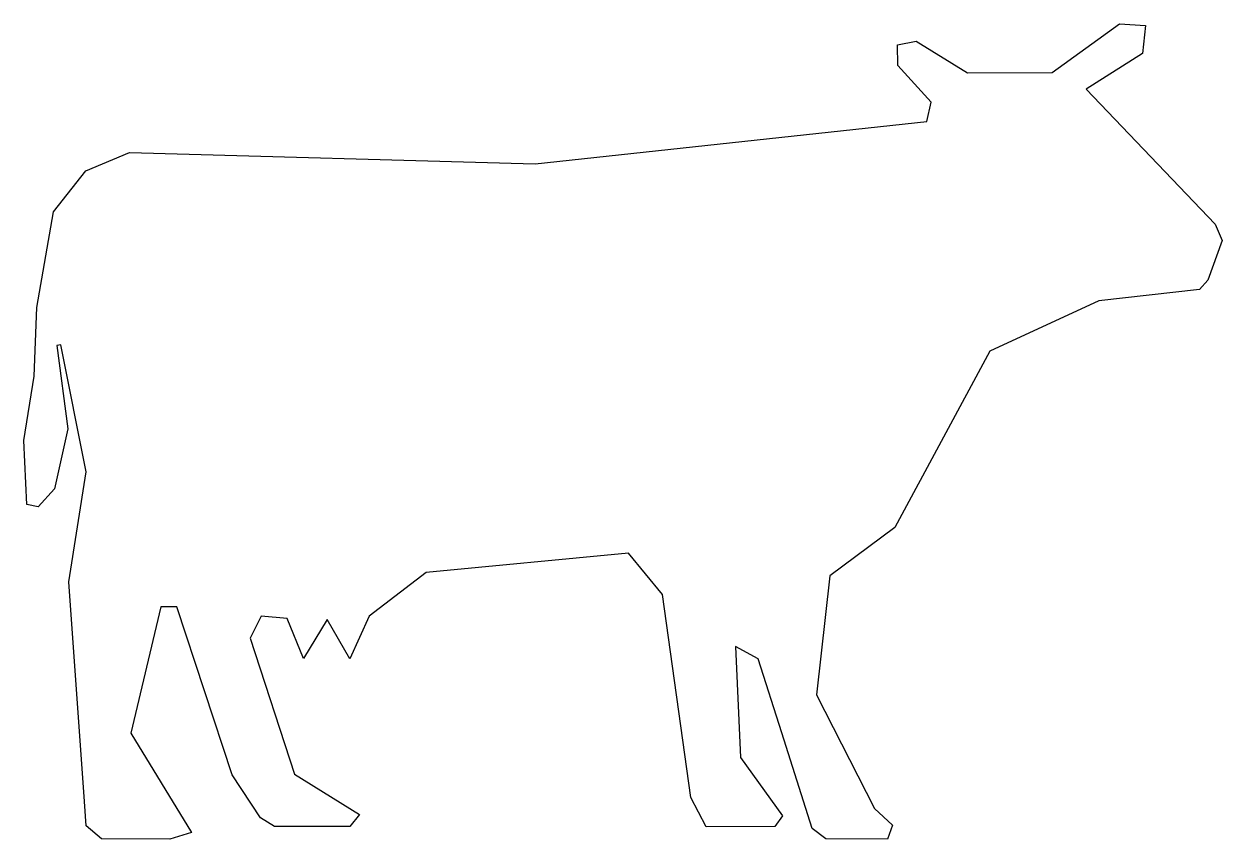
# Model space of a CAD drawing. Header units: centimetres. Extents: x -6.3 to 6.3, y -4.3 to 4.3.
import ezdxf

# ---------------------------------------------------------------- set-up
doc = ezdxf.new("R2010")
doc.units = ezdxf.units.CM
doc.header["$MEASUREMENT"] = 0
doc.layers.add('Layer 1', color=7, linetype='Continuous')

msp = doc.modelspace()

# ---------------------------------------------------------------- linework, layer by layer
at = {"layer": 'Layer 1'}
msp.add_open_spline([(6.2219, 2.1789), (6.2219, 2.1789), (4.86586, 3.59357), (4.86586, 3.59357), (4.86586, 3.59357), (4.86586, 3.59357), (5.45607, 3.96999), (5.45607, 3.96999), (5.45607, 3.96999), (5.45607, 3.96999), (5.49051, 4.26336), (5.49051, 4.26336), (5.49051, 4.26336), (5.49051, 4.26336), (5.21675, 4.27969), (5.21675, 4.27969), (5.21675, 4.27969), (5.21675, 4.27969), (4.50677, 3.76902), (4.50677, 3.76902), (4.50677, 3.76902), (4.50677, 3.76902), (3.62081, 3.76825), (3.62081, 3.76825), (3.62081, 3.76825), (3.62081, 3.76825), (3.07847, 4.0994), (3.07847, 4.0994), (3.07847, 4.0994), (3.07847, 4.0994), (2.88421, 4.05974), (2.88421, 4.05974), (2.88421, 4.05974), (2.88421, 4.05974), (2.88707, 3.84445), (2.88707, 3.84445), (2.88707, 3.84445), (2.88707, 3.84445), (3.23666, 3.45726), (3.23666, 3.45726), (3.23666, 3.45726), (3.23666, 3.45726), (3.19057, 3.25387), (3.19057, 3.25387), (3.19057, 3.25387), (3.19057, 3.25387), (-0.92365, 2.81141), (-0.92365, 2.81141), (-0.92365, 2.81141), (-0.92365, 2.81141), (-5.18526, 2.93042), (-5.18526, 2.93042), (-5.18526, 2.93042), (-5.18526, 2.93042), (-5.6445, 2.73791), (-5.6445, 2.73791), (-5.6445, 2.73791), (-5.6445, 2.73791), (-5.98277, 2.30807), (-5.98277, 2.30807), (-5.98277, 2.30807), (-5.98277, 2.30807), (-6.15681, 1.30265), (-6.15681, 1.30265), (-6.15681, 1.30265), (-6.15681, 1.30265), (-6.18756, 0.57991), (-6.18756, 0.57991), (-6.18756, 0.57991), (-6.18756, 0.57991), (-6.29305, -0.09496), (-6.29305, -0.09496), (-6.29305, -0.09496), (-6.29305, -0.09496), (-6.26405, -0.76713), (-6.26405, -0.76713), (-6.26405, -0.76713), (-6.26405, -0.76713), (-6.14541, -0.7914), (-6.14541, -0.7914), (-6.14541, -0.7914), (-6.14541, -0.7914), (-5.97296, -0.60153), (-5.97296, -0.60153), (-5.97296, -0.60153), (-5.97296, -0.60153), (-5.83275, 0.02916), (-5.83275, 0.02916), (-5.83275, 0.02916), (-5.83275, 0.02916), (-5.94639, 0.90408), (-5.94639, 0.90408), (-5.94639, 0.90408), (-5.94639, 0.90408), (-5.90686, 0.91003), (-5.90686, 0.91003), (-5.90686, 0.91003), (-5.90686, 0.91003), (-5.63974, -0.42193), (-5.63974, -0.42193), (-5.63974, -0.42193), (-5.63974, -0.42193), (-5.82169, -1.5779), (-5.82169, -1.5779), (-5.82169, -1.5779), (-5.82169, -1.5779), (-5.65556, -3.88496), (-5.65556, -3.88496), (-5.65556, -3.88496), (-5.65556, -3.88496), (-5.63974, -4.14044), (-5.63974, -4.14044), (-5.63974, -4.14044), (-5.63974, -4.14044), (-5.47784, -4.27855), (-5.47784, -4.27855), (-5.47784, -4.27855), (-5.47784, -4.27855), (-4.76201, -4.27966), (-4.76201, -4.27966), (-4.76201, -4.27966), (-4.76201, -4.27966), (-4.53135, -4.20989), (-4.53135, -4.20989), (-4.53135, -4.20989), (-4.53135, -4.20989), (-5.17177, -3.16698), (-5.17177, -3.16698), (-5.17177, -3.16698), (-5.17177, -3.16698), (-4.85406, -1.84258), (-4.85406, -1.84258), (-4.85406, -1.84258), (-4.85406, -1.84258), (-4.68766, -1.84288), (-4.68766, -1.84288), (-4.68766, -1.84288), (-4.68766, -1.84288), (-4.10709, -3.60376), (-4.10709, -3.60376), (-4.10709, -3.60376), (-4.10709, -3.60376), (-3.80782, -4.05582), (-3.80782, -4.05582), (-3.80782, -4.05582), (-3.80782, -4.05582), (-3.66018, -4.14671), (-3.66018, -4.14671), (-3.66018, -4.14671), (-3.66018, -4.14671), (-2.87, -4.14729), (-2.87, -4.14729), (-2.87, -4.14729), (-2.87, -4.14729), (-2.76861, -4.02042), (-2.76861, -4.02042), (-2.76861, -4.02042), (-2.76861, -4.02042), (-3.45264, -3.60024), (-3.45264, -3.60024), (-3.45264, -3.60024), (-3.45264, -3.60024), (-3.91643, -2.17191), (-3.91643, -2.17191), (-3.91643, -2.17191), (-3.91643, -2.17191), (-3.80017, -1.94003), (-3.80017, -1.94003), (-3.80017, -1.94003), (-3.80017, -1.94003), (-3.52773, -1.96532), (-3.52773, -1.96532), (-3.52773, -1.96532), (-3.52773, -1.96532), (-3.35668, -2.38416), (-3.35668, -2.38416), (-3.35668, -2.38416), (-3.35668, -2.38416), (-3.10889, -1.97591), (-3.10889, -1.97591), (-3.10889, -1.97591), (-3.10889, -1.97591), (-2.86881, -2.38591), (-2.86881, -2.38591), (-2.86881, -2.38591), (-2.86881, -2.38591), (-2.66545, -1.94072), (-2.66545, -1.94072), (-2.66545, -1.94072), (-2.66545, -1.94072), (-2.06689, -1.48061), (-2.06689, -1.48061), (-2.06689, -1.48061), (-2.06689, -1.48061), (0.05716, -1.2772), (0.05716, -1.2772), (0.05716, -1.2772), (0.05716, -1.2772), (0.41366, -1.71304), (0.41366, -1.71304), (0.41366, -1.71304), (0.41366, -1.71304), (0.71412, -3.84373), (0.71412, -3.84373), (0.71412, -3.84373), (0.71412, -3.84373), (0.87219, -4.14988), (0.87219, -4.14988), (0.87219, -4.14988), (0.87219, -4.14988), (1.59593, -4.14959), (1.59593, -4.14959), (1.59593, -4.14959), (1.59593, -4.14959), (1.67395, -4.03487), (1.67395, -4.03487), (1.67395, -4.03487), (1.67395, -4.03487), (1.23406, -3.4226), (1.23406, -3.4226), (1.23406, -3.4226), (1.23406, -3.4226), (1.18119, -2.25671), (1.18119, -2.25671), (1.18119, -2.25671), (1.18119, -2.25671), (1.41874, -2.38855), (1.41874, -2.38855), (1.41874, -2.38855), (1.41874, -2.38855), (1.66895, -3.16301), (1.66895, -3.16301), (1.66895, -3.16301), (1.66895, -3.16301), (1.98717, -4.16864), (1.98717, -4.16864), (1.98717, -4.16864), (1.98717, -4.16864), (2.12986, -4.27926), (2.12986, -4.27926), (2.12986, -4.27926), (2.12986, -4.27926), (2.7774, -4.27966), (2.7774, -4.27966), (2.7774, -4.27966), (2.7774, -4.27966), (2.83116, -4.13343), (2.83116, -4.13343), (2.83116, -4.13343), (2.83116, -4.13343), (2.64185, -3.95822), (2.64185, -3.95822), (2.64185, -3.95822), (2.64185, -3.95822), (2.03125, -2.76492), (2.03125, -2.76492), (2.03125, -2.76492), (2.03125, -2.76492), (2.172, -1.51434), (2.172, -1.51434), (2.172, -1.51434), (2.172, -1.51434), (2.85622, -1.00822), (2.85622, -1.00822), (2.85622, -1.00822), (2.85622, -1.00822), (3.8529, 0.84304), (3.8529, 0.84304), (3.8529, 0.84304), (3.8529, 0.84304), (5.00006, 1.37263), (5.00006, 1.37263), (5.00006, 1.37263), (5.00006, 1.37263), (6.05498, 1.49273), (6.05498, 1.49273), (6.05498, 1.49273), (6.05498, 1.49273), (6.14541, 1.59078), (6.14541, 1.59078), (6.14541, 1.59078), (6.14541, 1.59078), (6.29305, 2.00686), (6.29305, 2.00686), (6.29305, 2.00686), (6.29305, 2.00686), (6.2219, 2.1789), (6.2219, 2.1789)], degree=3, knots=[0, 0, 0, 0, 0.01369863, 0.01369863, 0.01369863, 0.01369863, 0.02739726, 0.02739726, 0.02739726, 0.02739726, 0.04109589, 0.04109589, 0.04109589, 0.04109589, 0.05479452, 0.05479452, 0.05479452, 0.05479452, 0.06849315, 0.06849315, 0.06849315, 0.06849315, 0.08219178, 0.08219178, 0.08219178, 0.08219178, 0.09589041, 0.09589041, 0.09589041, 0.09589041, 0.10958904, 0.10958904, 0.10958904, 0.10958904, 0.12328767, 0.12328767, 0.12328767, 0.12328767, 0.1369863, 0.1369863, 0.1369863, 0.1369863, 0.15068493, 0.15068493, 0.15068493, 0.15068493, 0.16438356, 0.16438356, 0.16438356, 0.16438356, 0.17808219, 0.17808219, 0.17808219, 0.17808219, 0.19178082, 0.19178082, 0.19178082, 0.19178082, 0.20547945, 0.20547945, 0.20547945, 0.20547945, 0.21917808, 0.21917808, 0.21917808, 0.21917808, 0.23287671, 0.23287671, 0.23287671, 0.23287671, 0.24657534, 0.24657534, 0.24657534, 0.24657534, 0.26027397, 0.26027397, 0.26027397, 0.26027397, 0.2739726, 0.2739726, 0.2739726, 0.2739726, 0.28767123, 0.28767123, 0.28767123, 0.28767123, 0.30136986, 0.30136986, 0.30136986, 0.30136986, 0.31506849, 0.31506849, 0.31506849, 0.31506849, 0.32876712, 0.32876712, 0.32876712, 0.32876712, 0.34246575, 0.34246575, 0.34246575, 0.34246575, 0.35616438, 0.35616438, 0.35616438, 0.35616438, 0.36986301, 0.36986301, 0.36986301, 0.36986301, 0.38356164, 0.38356164, 0.38356164, 0.38356164, 0.39726027, 0.39726027, 0.39726027, 0.39726027, 0.4109589, 0.4109589, 0.4109589, 0.4109589, 0.42465753, 0.42465753, 0.42465753, 0.42465753, 0.43835616, 0.43835616, 0.43835616, 0.43835616, 0.45205479, 0.45205479, 0.45205479, 0.45205479, 0.46575342, 0.46575342, 0.46575342, 0.46575342, 0.47945205, 0.47945205, 0.47945205, 0.47945205, 0.49315068, 0.49315068, 0.49315068, 0.49315068, 0.50684932, 0.50684932, 0.50684932, 0.50684932, 0.52054795, 0.52054795, 0.52054795, 0.52054795, 0.53424658, 0.53424658, 0.53424658, 0.53424658, 0.54794521, 0.54794521, 0.54794521, 0.54794521, 0.56164384, 0.56164384, 0.56164384, 0.56164384, 0.57534247, 0.57534247, 0.57534247, 0.57534247, 0.5890411, 0.5890411, 0.5890411, 0.5890411, 0.60273973, 0.60273973, 0.60273973, 0.60273973, 0.61643836, 0.61643836, 0.61643836, 0.61643836, 0.63013699, 0.63013699, 0.63013699, 0.63013699, 0.64383562, 0.64383562, 0.64383562, 0.64383562, 0.65753425, 0.65753425, 0.65753425, 0.65753425, 0.67123288, 0.67123288, 0.67123288, 0.67123288, 0.68493151, 0.68493151, 0.68493151, 0.68493151, 0.69863014, 0.69863014, 0.69863014, 0.69863014, 0.71232877, 0.71232877, 0.71232877, 0.71232877, 0.7260274, 0.7260274, 0.7260274, 0.7260274, 0.73972603, 0.73972603, 0.73972603, 0.73972603, 0.75342466, 0.75342466, 0.75342466, 0.75342466, 0.76712329, 0.76712329, 0.76712329, 0.76712329, 0.78082192, 0.78082192, 0.78082192, 0.78082192, 0.79452055, 0.79452055, 0.79452055, 0.79452055, 0.80821918, 0.80821918, 0.80821918, 0.80821918, 0.82191781, 0.82191781, 0.82191781, 0.82191781, 0.83561644, 0.83561644, 0.83561644, 0.83561644, 0.84931507, 0.84931507, 0.84931507, 0.84931507, 0.8630137, 0.8630137, 0.8630137, 0.8630137, 0.87671233, 0.87671233, 0.87671233, 0.87671233, 0.89041096, 0.89041096, 0.89041096, 0.89041096, 0.90410959, 0.90410959, 0.90410959, 0.90410959, 0.91780822, 0.91780822, 0.91780822, 0.91780822, 0.93150685, 0.93150685, 0.93150685, 0.93150685, 0.94520548, 0.94520548, 0.94520548, 0.94520548, 0.95890411, 0.95890411, 0.95890411, 0.95890411, 0.97260274, 0.97260274, 0.97260274, 0.97260274, 1, 1, 1, 1], dxfattribs=at)

doc.saveas('drawing.dxf')
